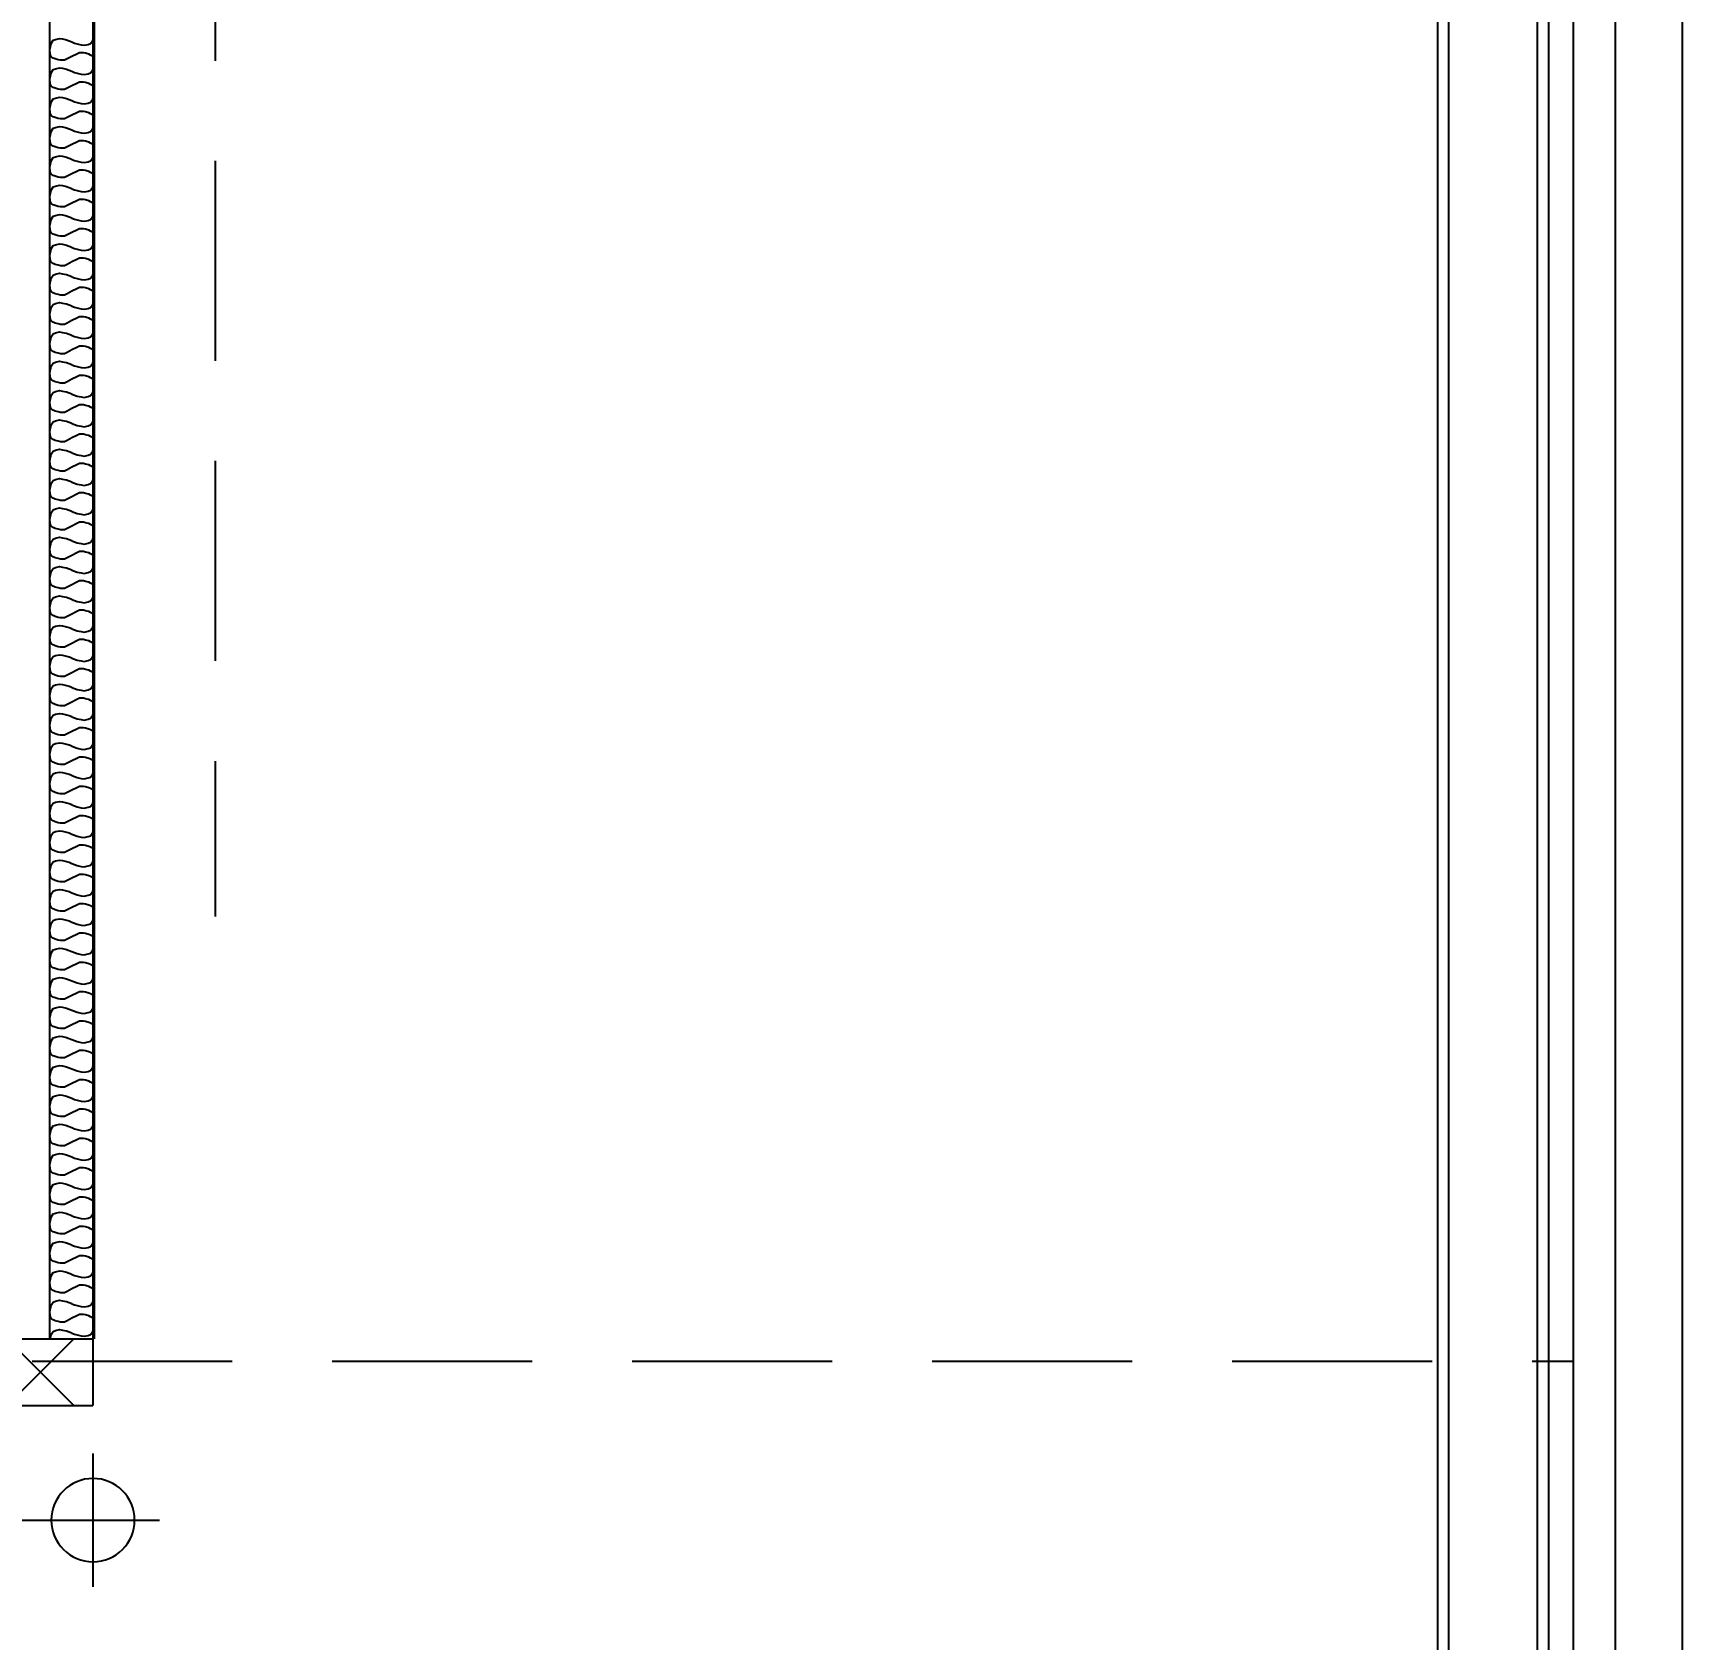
# Model space of a CAD drawing. Header units: millimetres. Extents: x -68474 to 336725, y -113450 to 40976.
# Drawn here: x 126190 to 129900, y -71875 to -68262 of the extents above; entities that cross this region are included whole.
import ezdxf

# ---------------------------------------------------------------- set-up
doc = ezdxf.new("R2010")
doc.units = ezdxf.units.MM
doc.header["$LTSCALE"] = 900
doc.linetypes.add('s5152a$0$DASHED', pattern=[0.75, 0.5, -0.25])
for name, color, linetype in [('s5152a$0$23', 7, 'Continuous'), ('s5152a$0$35', 7, 'Continuous'), ('s5152a$0$45', 7, 'Continuous'), ('s5152a$0$BLOCK', 2, 'Continuous'), ('s5152a$0$CLADDING', 1, 'Continuous'), ('s5152a$0$INNER', 4, 'Continuous'), ('s5152a$0$STEP', 15, 'Continuous')]:
    doc.layers.add(name, color=color, linetype=linetype)
doc.styles.add('s5152a$0$STANDARD', font='SIMPLEX')

# ---------------------------------------------------------------- blocks, each defined once
blk = doc.blocks.new('s5152a$0$LEVEL')
at = {"layer": 's5152a$0$35', "linetype": 'Continuous'}
for p, q in [((0, 0.2), (0, -0.2)), ((1, 0), (-0.2, 0))]:
    blk.add_line(p, q, dxfattribs=at)
blk.add_circle((0, 0), 0.125, dxfattribs=at)
at = {"layer": 's5152a$0$35', "linetype": 'Continuous', "style": 's5152a$0$STANDARD', "width": 0.8}
for tag, p in [('TAG2', (0.2063, 0.05)), ('TAG1', (0.2063, -0.2))]:
    blk.add_attdef(tag, p, '', height=0.15, dxfattribs=at)

msp = doc.modelspace()

# ---------------------------------------------------------------- linework, layer by layer
at = {"linetype": 's5152a$0$DASHED'}
msp.add_line((126600.1, -57749.9), (126600.1, -70249.8), dxfattribs=at)
at = {"layer": 's5152a$0$23', "color": 2, "linetype": 'Continuous'}
msp.add_line((129900, -49575), (129900, -72749.8), dxfattribs=at)
msp.add_lwpolyline([(129750, -49575), (129655, -49575), (129655, -72749.8), (129750, -72749.8)], close=True, dxfattribs=at)
at = {"layer": 's5152a$0$23', "color": 3, "linetype": 's5152a$0$DASHED'}
msp.add_lwpolyline([(129655, -71250), (129655, -73399.9), (113363.1, -73399.9), (113363.1, -71250)], close=True, dxfattribs=at)
at = {"layer": 's5152a$0$45', "color": 14, "linetype": 'Continuous'}
for points in [[(129350, -75750), (129600, -75750), (129600, -45850.2), (129350, -45850.2)], [(129375, -75725), (129575, -75725), (129575, -45875.2), (129375, -45875.2)]]:
    msp.add_lwpolyline(points, close=True, dxfattribs=at)
at = {"layer": 's5152a$0$BLOCK'}
for p, q in [((120925.1, -71199.9), (126325.1, -71199.9)), ((126325.1, -71199.9), (126325.1, -71349.9)), ((123825.1, -71349.9), (126325.1, -71349.9))]:
    msp.add_line(p, q, dxfattribs=at)
at = {"layer": 's5152a$0$CLADDING'}
for p, q in [((126327.6, -58172.4), (126327.6, -71199.9)), ((126227.6, -58272.4), (126227.6, -71199.9))]:
    msp.add_line(p, q, dxfattribs=at)
at = {"layer": 's5152a$0$INNER'}
for p, q in [((126282.1, -71349.9), (126132.1, -71199.9)), ((126132.1, -71349.9), (126282.1, -71199.9))]:
    msp.add_line(p, q, dxfattribs=at)
for points in [[(126277.6, -68282.56353), (126283.44117, -68284.9), (126289.44117, -68286.9), (126298.44117, -68288.9), (126305.44117, -68289.9), (126314.44117, -68287.9), (126319.44117, -68285.9), (126324.44117, -68278.9), (126327.44117, -68264.9), (126326.44117, -68254.9)], [(126277.6, -68348.56353), (126283.44117, -68350.9), (126289.44117, -68352.9), (126298.44117, -68354.9), (126305.44117, -68355.9), (126314.44117, -68353.9), (126319.44117, -68351.9), (126324.44117, -68344.9), (126327.44117, -68330.9), (126326.44117, -68320.9), (126324.44117, -68314.9), (126319.44117, -68311.9), (126315.44117, -68309.9), (126308.44117, -68307.9), (126303.44117, -68306.9), (126298.44117, -68306.9), (126294.44117, -68306.9), (126288.44117, -68309.9), (126277.6, -68315.32059), (126266.75883, -68320.74117), (126260.75883, -68323.74117), (126256.75883, -68323.74117), (126251.75883, -68323.74117), (126246.75883, -68322.74117), (126239.75883, -68320.74117), (126235.75883, -68318.74117), (126230.75883, -68315.74117), (126228.75883, -68309.74117), (126227.75883, -68299.74117), (126230.75883, -68285.74117), (126235.75883, -68278.74117), (126240.75883, -68276.74117), (126249.75883, -68274.74117), (126256.75883, -68275.74117), (126265.75883, -68277.74117), (126271.75883, -68279.74117), (126277.6, -68282.07764)], [(126277.6, -68414.56353), (126283.44117, -68416.9), (126289.44117, -68418.9), (126298.44117, -68420.9), (126305.44117, -68421.9), (126314.44117, -68419.9), (126319.44117, -68417.9), (126324.44117, -68410.9), (126327.44117, -68396.9), (126326.44117, -68386.9), (126324.44117, -68380.9), (126319.44117, -68377.9), (126315.44117, -68375.9), (126308.44117, -68373.9), (126303.44117, -68372.9), (126298.44117, -68372.9), (126294.44117, -68372.9), (126288.44117, -68375.9), (126277.6, -68381.32059), (126266.75883, -68386.74117), (126260.75883, -68389.74117), (126256.75883, -68389.74117), (126251.75883, -68389.74117), (126246.75883, -68388.74117), (126239.75883, -68386.74117), (126235.75883, -68384.74117), (126230.75883, -68381.74117), (126228.75883, -68375.74117), (126227.75883, -68365.74117), (126230.75883, -68351.74117), (126235.75883, -68344.74117), (126240.75883, -68342.74117), (126249.75883, -68340.74117), (126256.75883, -68341.74117), (126265.75883, -68343.74117), (126271.75883, -68345.74117), (126277.6, -68348.07764)], [(126277.6, -68480.56353), (126283.44117, -68482.9), (126289.44117, -68484.9), (126298.44117, -68486.9), (126305.44117, -68487.9), (126314.44117, -68485.9), (126319.44117, -68483.9), (126324.44117, -68476.9), (126327.44117, -68462.9), (126326.44117, -68452.9), (126324.44117, -68446.9), (126319.44117, -68443.9), (126315.44117, -68441.9), (126308.44117, -68439.9), (126303.44117, -68438.9), (126298.44117, -68438.9), (126294.44117, -68438.9), (126288.44117, -68441.9), (126277.6, -68447.32059), (126266.75883, -68452.74117), (126260.75883, -68455.74117), (126256.75883, -68455.74117), (126251.75883, -68455.74117), (126246.75883, -68454.74117), (126239.75883, -68452.74117), (126235.75883, -68450.74117), (126230.75883, -68447.74117), (126228.75883, -68441.74117), (126227.75883, -68431.74117), (126230.75883, -68417.74117), (126235.75883, -68410.74117), (126240.75883, -68408.74117), (126249.75883, -68406.74117), (126256.75883, -68407.74117), (126265.75883, -68409.74117), (126271.75883, -68411.74117), (126277.6, -68414.07764)], [(126277.6, -68546.56353), (126283.44117, -68548.9), (126289.44117, -68550.9), (126298.44117, -68552.9), (126305.44117, -68553.9), (126314.44117, -68551.9), (126319.44117, -68549.9), (126324.44117, -68542.9), (126327.44117, -68528.9), (126326.44117, -68518.9), (126324.44117, -68512.9), (126319.44117, -68509.9), (126315.44117, -68507.9), (126308.44117, -68505.9), (126303.44117, -68504.9), (126298.44117, -68504.9), (126294.44117, -68504.9), (126288.44117, -68507.9), (126277.6, -68513.32059), (126266.75883, -68518.74117), (126260.75883, -68521.74117), (126256.75883, -68521.74117), (126251.75883, -68521.74117), (126246.75883, -68520.74117), (126239.75883, -68518.74117), (126235.75883, -68516.74117), (126230.75883, -68513.74117), (126228.75883, -68507.74117), (126227.75883, -68497.74117), (126230.75883, -68483.74117), (126235.75883, -68476.74117), (126240.75883, -68474.74117), (126249.75883, -68472.74117), (126256.75883, -68473.74117), (126265.75883, -68475.74117), (126271.75883, -68477.74117), (126277.6, -68480.07764)], [(126277.6, -68612.56353), (126283.44117, -68614.9), (126289.44117, -68616.9), (126298.44117, -68618.9), (126305.44117, -68619.9), (126314.44117, -68617.9), (126319.44117, -68615.9), (126324.44117, -68608.9), (126327.44117, -68594.9), (126326.44117, -68584.9), (126324.44117, -68578.9), (126319.44117, -68575.9), (126315.44117, -68573.9), (126308.44117, -68571.9), (126303.44117, -68570.9), (126298.44117, -68570.9), (126294.44117, -68570.9), (126288.44117, -68573.9), (126277.6, -68579.32059), (126266.75883, -68584.74117), (126260.75883, -68587.74117), (126256.75883, -68587.74117), (126251.75883, -68587.74117), (126246.75883, -68586.74117), (126239.75883, -68584.74117), (126235.75883, -68582.74117), (126230.75883, -68579.74117), (126228.75883, -68573.74117), (126227.75883, -68563.74117), (126230.75883, -68549.74117), (126235.75883, -68542.74117), (126240.75883, -68540.74117), (126249.75883, -68538.74117), (126256.75883, -68539.74117), (126265.75883, -68541.74117), (126271.75883, -68543.74117), (126277.6, -68546.07764)], [(126277.6, -68678.56353), (126283.44117, -68680.9), (126289.44117, -68682.9), (126298.44117, -68684.9), (126305.44117, -68685.9), (126314.44117, -68683.9), (126319.44117, -68681.9), (126324.44117, -68674.9), (126327.44117, -68660.9), (126326.44117, -68650.9), (126324.44117, -68644.9), (126319.44117, -68641.9), (126315.44117, -68639.9), (126308.44117, -68637.9), (126303.44117, -68636.9), (126298.44117, -68636.9), (126294.44117, -68636.9), (126288.44117, -68639.9), (126277.6, -68645.32059), (126266.75883, -68650.74117), (126260.75883, -68653.74117), (126256.75883, -68653.74117), (126251.75883, -68653.74117), (126246.75883, -68652.74117), (126239.75883, -68650.74117), (126235.75883, -68648.74117), (126230.75883, -68645.74117), (126228.75883, -68639.74117), (126227.75883, -68629.74117), (126230.75883, -68615.74117), (126235.75883, -68608.74117), (126240.75883, -68606.74117), (126249.75883, -68604.74117), (126256.75883, -68605.74117), (126265.75883, -68607.74117), (126271.75883, -68609.74117), (126277.6, -68612.07764)], [(126277.6, -68744.56353), (126283.44117, -68746.9), (126289.44117, -68748.9), (126298.44117, -68750.9), (126305.44117, -68751.9), (126314.44117, -68749.9), (126319.44117, -68747.9), (126324.44117, -68740.9), (126327.44117, -68726.9), (126326.44117, -68716.9), (126324.44117, -68710.9), (126319.44117, -68707.9), (126315.44117, -68705.9), (126308.44117, -68703.9), (126303.44117, -68702.9), (126298.44117, -68702.9), (126294.44117, -68702.9), (126288.44117, -68705.9), (126277.6, -68711.32059), (126266.75883, -68716.74117), (126260.75883, -68719.74117), (126256.75883, -68719.74117), (126251.75883, -68719.74117), (126246.75883, -68718.74117), (126239.75883, -68716.74117), (126235.75883, -68714.74117), (126230.75883, -68711.74117), (126228.75883, -68705.74117), (126227.75883, -68695.74117), (126230.75883, -68681.74117), (126235.75883, -68674.74117), (126240.75883, -68672.74117), (126249.75883, -68670.74117), (126256.75883, -68671.74117), (126265.75883, -68673.74117), (126271.75883, -68675.74117), (126277.6, -68678.07764)], [(126277.6, -68810.56353), (126283.44117, -68812.9), (126289.44117, -68814.9), (126298.44117, -68816.9), (126305.44117, -68817.9), (126314.44117, -68815.9), (126319.44117, -68813.9), (126324.44117, -68806.9), (126327.44117, -68792.9), (126326.44117, -68782.9), (126324.44117, -68776.9), (126319.44117, -68773.9), (126315.44117, -68771.9), (126308.44117, -68769.9), (126303.44117, -68768.9), (126298.44117, -68768.9), (126294.44117, -68768.9), (126288.44117, -68771.9), (126277.6, -68777.32059), (126266.75883, -68782.74117), (126260.75883, -68785.74117), (126256.75883, -68785.74117), (126251.75883, -68785.74117), (126246.75883, -68784.74117), (126239.75883, -68782.74117), (126235.75883, -68780.74117), (126230.75883, -68777.74117), (126228.75883, -68771.74117), (126227.75883, -68761.74117), (126230.75883, -68747.74117), (126235.75883, -68740.74117), (126240.75883, -68738.74117), (126249.75883, -68736.74117), (126256.75883, -68737.74117), (126265.75883, -68739.74117), (126271.75883, -68741.74117), (126277.6, -68744.07764)], [(126277.6, -68876.56353), (126283.44117, -68878.9), (126289.44117, -68880.9), (126298.44117, -68882.9), (126305.44117, -68883.9), (126314.44117, -68881.9), (126319.44117, -68879.9), (126324.44117, -68872.9), (126327.44117, -68858.9), (126326.44117, -68848.9), (126324.44117, -68842.9), (126319.44117, -68839.9), (126315.44117, -68837.9), (126308.44117, -68835.9), (126303.44117, -68834.9), (126298.44117, -68834.9), (126294.44117, -68834.9), (126288.44117, -68837.9), (126277.6, -68843.32059), (126266.75883, -68848.74117), (126260.75883, -68851.74117), (126256.75883, -68851.74117), (126251.75883, -68851.74117), (126246.75883, -68850.74117), (126239.75883, -68848.74117), (126235.75883, -68846.74117), (126230.75883, -68843.74117), (126228.75883, -68837.74117), (126227.75883, -68827.74117), (126230.75883, -68813.74117), (126235.75883, -68806.74117), (126240.75883, -68804.74117), (126249.75883, -68802.74117), (126256.75883, -68803.74117), (126265.75883, -68805.74117), (126271.75883, -68807.74117), (126277.6, -68810.07764)], [(126277.6, -68942.56353), (126283.44117, -68944.9), (126289.44117, -68946.9), (126298.44117, -68948.9), (126305.44117, -68949.9), (126314.44117, -68947.9), (126319.44117, -68945.9), (126324.44117, -68938.9), (126327.44117, -68924.9), (126326.44117, -68914.9), (126324.44117, -68908.9), (126319.44117, -68905.9), (126315.44117, -68903.9), (126308.44117, -68901.9), (126303.44117, -68900.9), (126298.44117, -68900.9), (126294.44117, -68900.9), (126288.44117, -68903.9), (126277.6, -68909.32059), (126266.75883, -68914.74117), (126260.75883, -68917.74117), (126256.75883, -68917.74117), (126251.75883, -68917.74117), (126246.75883, -68916.74117), (126239.75883, -68914.74117), (126235.75883, -68912.74117), (126230.75883, -68909.74117), (126228.75883, -68903.74117), (126227.75883, -68893.74117), (126230.75883, -68879.74117), (126235.75883, -68872.74117), (126240.75883, -68870.74117), (126249.75883, -68868.74117), (126256.75883, -68869.74117), (126265.75883, -68871.74117), (126271.75883, -68873.74117), (126277.6, -68876.07764)], [(126277.6, -69008.56353), (126283.44117, -69010.9), (126289.44117, -69012.9), (126298.44117, -69014.9), (126305.44117, -69015.9), (126314.44117, -69013.9), (126319.44117, -69011.9), (126324.44117, -69004.9), (126327.44117, -68990.9), (126326.44117, -68980.9), (126324.44117, -68974.9), (126319.44117, -68971.9), (126315.44117, -68969.9), (126308.44117, -68967.9), (126303.44117, -68966.9), (126298.44117, -68966.9), (126294.44117, -68966.9), (126288.44117, -68969.9), (126277.6, -68975.32059), (126266.75883, -68980.74117), (126260.75883, -68983.74117), (126256.75883, -68983.74117), (126251.75883, -68983.74117), (126246.75883, -68982.74117), (126239.75883, -68980.74117), (126235.75883, -68978.74117), (126230.75883, -68975.74117), (126228.75883, -68969.74117), (126227.75883, -68959.74117), (126230.75883, -68945.74117), (126235.75883, -68938.74117), (126240.75883, -68936.74117), (126249.75883, -68934.74117), (126256.75883, -68935.74117), (126265.75883, -68937.74117), (126271.75883, -68939.74117), (126277.6, -68942.07764)], [(126277.6, -69074.56353), (126283.44117, -69076.9), (126289.44117, -69078.9), (126298.44117, -69080.9), (126305.44117, -69081.9), (126314.44117, -69079.9), (126319.44117, -69077.9), (126324.44117, -69070.9), (126327.44117, -69056.9), (126326.44117, -69046.9), (126324.44117, -69040.9), (126319.44117, -69037.9), (126315.44117, -69035.9), (126308.44117, -69033.9), (126303.44117, -69032.9), (126298.44117, -69032.9), (126294.44117, -69032.9), (126288.44117, -69035.9), (126277.6, -69041.32059), (126266.75883, -69046.74117), (126260.75883, -69049.74117), (126256.75883, -69049.74117), (126251.75883, -69049.74117), (126246.75883, -69048.74117), (126239.75883, -69046.74117), (126235.75883, -69044.74117), (126230.75883, -69041.74117), (126228.75883, -69035.74117), (126227.75883, -69025.74117), (126230.75883, -69011.74117), (126235.75883, -69004.74117), (126240.75883, -69002.74117), (126249.75883, -69000.74117), (126256.75883, -69001.74117), (126265.75883, -69003.74117), (126271.75883, -69005.74117), (126277.6, -69008.07764)], [(126277.6, -69140.56353), (126283.44117, -69142.9), (126289.44117, -69144.9), (126298.44117, -69146.9), (126305.44117, -69147.9), (126314.44117, -69145.9), (126319.44117, -69143.9), (126324.44117, -69136.9), (126327.44117, -69122.9), (126326.44117, -69112.9), (126324.44117, -69106.9), (126319.44117, -69103.9), (126315.44117, -69101.9), (126308.44117, -69099.9), (126303.44117, -69098.9), (126298.44117, -69098.9), (126294.44117, -69098.9), (126288.44117, -69101.9), (126277.6, -69107.32059), (126266.75883, -69112.74117), (126260.75883, -69115.74117), (126256.75883, -69115.74117), (126251.75883, -69115.74117), (126246.75883, -69114.74117), (126239.75883, -69112.74117), (126235.75883, -69110.74117), (126230.75883, -69107.74117), (126228.75883, -69101.74117), (126227.75883, -69091.74117), (126230.75883, -69077.74117), (126235.75883, -69070.74117), (126240.75883, -69068.74117), (126249.75883, -69066.74117), (126256.75883, -69067.74117), (126265.75883, -69069.74117), (126271.75883, -69071.74117), (126277.6, -69074.07764)], [(126277.6, -69206.56353), (126283.44117, -69208.9), (126289.44117, -69210.9), (126298.44117, -69212.9), (126305.44117, -69213.9), (126314.44117, -69211.9), (126319.44117, -69209.9), (126324.44117, -69202.9), (126327.44117, -69188.9), (126326.44117, -69178.9), (126324.44117, -69172.9), (126319.44117, -69169.9), (126315.44117, -69167.9), (126308.44117, -69165.9), (126303.44117, -69164.9), (126298.44117, -69164.9), (126294.44117, -69164.9), (126288.44117, -69167.9), (126277.6, -69173.32059), (126266.75883, -69178.74117), (126260.75883, -69181.74117), (126256.75883, -69181.74117), (126251.75883, -69181.74117), (126246.75883, -69180.74117), (126239.75883, -69178.74117), (126235.75883, -69176.74117), (126230.75883, -69173.74117), (126228.75883, -69167.74117), (126227.75883, -69157.74117), (126230.75883, -69143.74117), (126235.75883, -69136.74117), (126240.75883, -69134.74117), (126249.75883, -69132.74117), (126256.75883, -69133.74117), (126265.75883, -69135.74117), (126271.75883, -69137.74117), (126277.6, -69140.07764)], [(126277.6, -69272.56353), (126283.44117, -69274.9), (126289.44117, -69276.9), (126298.44117, -69278.9), (126305.44117, -69279.9), (126314.44117, -69277.9), (126319.44117, -69275.9), (126324.44117, -69268.9), (126327.44117, -69254.9), (126326.44117, -69244.9), (126324.44117, -69238.9), (126319.44117, -69235.9), (126315.44117, -69233.9), (126308.44117, -69231.9), (126303.44117, -69230.9), (126298.44117, -69230.9), (126294.44117, -69230.9), (126288.44117, -69233.9), (126277.6, -69239.32059), (126266.75883, -69244.74117), (126260.75883, -69247.74117), (126256.75883, -69247.74117), (126251.75883, -69247.74117), (126246.75883, -69246.74117), (126239.75883, -69244.74117), (126235.75883, -69242.74117), (126230.75883, -69239.74117), (126228.75883, -69233.74117), (126227.75883, -69223.74117), (126230.75883, -69209.74117), (126235.75883, -69202.74117), (126240.75883, -69200.74117), (126249.75883, -69198.74117), (126256.75883, -69199.74117), (126265.75883, -69201.74117), (126271.75883, -69203.74117), (126277.6, -69206.07764)], [(126277.6, -69338.56353), (126283.44117, -69340.9), (126289.44117, -69342.9), (126298.44117, -69344.9), (126305.44117, -69345.9), (126314.44117, -69343.9), (126319.44117, -69341.9), (126324.44117, -69334.9), (126327.44117, -69320.9), (126326.44117, -69310.9), (126324.44117, -69304.9), (126319.44117, -69301.9), (126315.44117, -69299.9), (126308.44117, -69297.9), (126303.44117, -69296.9), (126298.44117, -69296.9), (126294.44117, -69296.9), (126288.44117, -69299.9), (126277.6, -69305.32059), (126266.75883, -69310.74117), (126260.75883, -69313.74117), (126256.75883, -69313.74117), (126251.75883, -69313.74117), (126246.75883, -69312.74117), (126239.75883, -69310.74117), (126235.75883, -69308.74117), (126230.75883, -69305.74117), (126228.75883, -69299.74117), (126227.75883, -69289.74117), (126230.75883, -69275.74117), (126235.75883, -69268.74117), (126240.75883, -69266.74117), (126249.75883, -69264.74117), (126256.75883, -69265.74117), (126265.75883, -69267.74117), (126271.75883, -69269.74117), (126277.6, -69272.07764)], [(126277.6, -69404.56353), (126283.44117, -69406.9), (126289.44117, -69408.9), (126298.44117, -69410.9), (126305.44117, -69411.9), (126314.44117, -69409.9), (126319.44117, -69407.9), (126324.44117, -69400.9), (126327.44117, -69386.9), (126326.44117, -69376.9), (126324.44117, -69370.9), (126319.44117, -69367.9), (126315.44117, -69365.9), (126308.44117, -69363.9), (126303.44117, -69362.9), (126298.44117, -69362.9), (126294.44117, -69362.9), (126288.44117, -69365.9), (126277.6, -69371.32059), (126266.75883, -69376.74117), (126260.75883, -69379.74117), (126256.75883, -69379.74117), (126251.75883, -69379.74117), (126246.75883, -69378.74117), (126239.75883, -69376.74117), (126235.75883, -69374.74117), (126230.75883, -69371.74117), (126228.75883, -69365.74117), (126227.75883, -69355.74117), (126230.75883, -69341.74117), (126235.75883, -69334.74117), (126240.75883, -69332.74117), (126249.75883, -69330.74117), (126256.75883, -69331.74117), (126265.75883, -69333.74117), (126271.75883, -69335.74117), (126277.6, -69338.07764)], [(126277.6, -69470.56353), (126283.44117, -69472.9), (126289.44117, -69474.9), (126298.44117, -69476.9), (126305.44117, -69477.9), (126314.44117, -69475.9), (126319.44117, -69473.9), (126324.44117, -69466.9), (126327.44117, -69452.9), (126326.44117, -69442.9), (126324.44117, -69436.9), (126319.44117, -69433.9), (126315.44117, -69431.9), (126308.44117, -69429.9), (126303.44117, -69428.9), (126298.44117, -69428.9), (126294.44117, -69428.9), (126288.44117, -69431.9), (126277.6, -69437.32059), (126266.75883, -69442.74117), (126260.75883, -69445.74117), (126256.75883, -69445.74117), (126251.75883, -69445.74117), (126246.75883, -69444.74117), (126239.75883, -69442.74117), (126235.75883, -69440.74117), (126230.75883, -69437.74117), (126228.75883, -69431.74117), (126227.75883, -69421.74117), (126230.75883, -69407.74117), (126235.75883, -69400.74117), (126240.75883, -69398.74117), (126249.75883, -69396.74117), (126256.75883, -69397.74117), (126265.75883, -69399.74117), (126271.75883, -69401.74117), (126277.6, -69404.07764)], [(126277.6, -69536.56353), (126283.44117, -69538.9), (126289.44117, -69540.9), (126298.44117, -69542.9), (126305.44117, -69543.9), (126314.44117, -69541.9), (126319.44117, -69539.9), (126324.44117, -69532.9), (126327.44117, -69518.9), (126326.44117, -69508.9), (126324.44117, -69502.9), (126319.44117, -69499.9), (126315.44117, -69497.9), (126308.44117, -69495.9), (126303.44117, -69494.9), (126298.44117, -69494.9), (126294.44117, -69494.9), (126288.44117, -69497.9), (126277.6, -69503.32059), (126266.75883, -69508.74117), (126260.75883, -69511.74117), (126256.75883, -69511.74117), (126251.75883, -69511.74117), (126246.75883, -69510.74117), (126239.75883, -69508.74117), (126235.75883, -69506.74117), (126230.75883, -69503.74117), (126228.75883, -69497.74117), (126227.75883, -69487.74117), (126230.75883, -69473.74117), (126235.75883, -69466.74117), (126240.75883, -69464.74117), (126249.75883, -69462.74117), (126256.75883, -69463.74117), (126265.75883, -69465.74117), (126271.75883, -69467.74117), (126277.6, -69470.07764)], [(126277.6, -69602.56353), (126283.44117, -69604.9), (126289.44117, -69606.9), (126298.44117, -69608.9), (126305.44117, -69609.9), (126314.44117, -69607.9), (126319.44117, -69605.9), (126324.44117, -69598.9), (126327.44117, -69584.9), (126326.44117, -69574.9), (126324.44117, -69568.9), (126319.44117, -69565.9), (126315.44117, -69563.9), (126308.44117, -69561.9), (126303.44117, -69560.9), (126298.44117, -69560.9), (126294.44117, -69560.9), (126288.44117, -69563.9), (126277.6, -69569.32059), (126266.75883, -69574.74117), (126260.75883, -69577.74117), (126256.75883, -69577.74117), (126251.75883, -69577.74117), (126246.75883, -69576.74117), (126239.75883, -69574.74117), (126235.75883, -69572.74117), (126230.75883, -69569.74117), (126228.75883, -69563.74117), (126227.75883, -69553.74117), (126230.75883, -69539.74117), (126235.75883, -69532.74117), (126240.75883, -69530.74117), (126249.75883, -69528.74117), (126256.75883, -69529.74117), (126265.75883, -69531.74117), (126271.75883, -69533.74117), (126277.6, -69536.07764)], [(126277.6, -69668.56353), (126283.44117, -69670.9), (126289.44117, -69672.9), (126298.44117, -69674.9), (126305.44117, -69675.9), (126314.44117, -69673.9), (126319.44117, -69671.9), (126324.44117, -69664.9), (126327.44117, -69650.9), (126326.44117, -69640.9), (126324.44117, -69634.9), (126319.44117, -69631.9), (126315.44117, -69629.9), (126308.44117, -69627.9), (126303.44117, -69626.9), (126298.44117, -69626.9), (126294.44117, -69626.9), (126288.44117, -69629.9), (126277.6, -69635.32059), (126266.75883, -69640.74117), (126260.75883, -69643.74117), (126256.75883, -69643.74117), (126251.75883, -69643.74117), (126246.75883, -69642.74117), (126239.75883, -69640.74117), (126235.75883, -69638.74117), (126230.75883, -69635.74117), (126228.75883, -69629.74117), (126227.75883, -69619.74117), (126230.75883, -69605.74117), (126235.75883, -69598.74117), (126240.75883, -69596.74117), (126249.75883, -69594.74117), (126256.75883, -69595.74117), (126265.75883, -69597.74117), (126271.75883, -69599.74117), (126277.6, -69602.07764)], [(126277.6, -69734.56353), (126283.44117, -69736.9), (126289.44117, -69738.9), (126298.44117, -69740.9), (126305.44117, -69741.9), (126314.44117, -69739.9), (126319.44117, -69737.9), (126324.44117, -69730.9), (126327.44117, -69716.9), (126326.44117, -69706.9), (126324.44117, -69700.9), (126319.44117, -69697.9), (126315.44117, -69695.9), (126308.44117, -69693.9), (126303.44117, -69692.9), (126298.44117, -69692.9), (126294.44117, -69692.9), (126288.44117, -69695.9), (126277.6, -69701.32059), (126266.75883, -69706.74117), (126260.75883, -69709.74117), (126256.75883, -69709.74117), (126251.75883, -69709.74117), (126246.75883, -69708.74117), (126239.75883, -69706.74117), (126235.75883, -69704.74117), (126230.75883, -69701.74117), (126228.75883, -69695.74117), (126227.75883, -69685.74117), (126230.75883, -69671.74117), (126235.75883, -69664.74117), (126240.75883, -69662.74117), (126249.75883, -69660.74117), (126256.75883, -69661.74117), (126265.75883, -69663.74117), (126271.75883, -69665.74117), (126277.6, -69668.07764)], [(126277.6, -69800.56353), (126283.44117, -69802.9), (126289.44117, -69804.9), (126298.44117, -69806.9), (126305.44117, -69807.9), (126314.44117, -69805.9), (126319.44117, -69803.9), (126324.44117, -69796.9), (126327.44117, -69782.9), (126326.44117, -69772.9), (126324.44117, -69766.9), (126319.44117, -69763.9), (126315.44117, -69761.9), (126308.44117, -69759.9), (126303.44117, -69758.9), (126298.44117, -69758.9), (126294.44117, -69758.9), (126288.44117, -69761.9), (126277.6, -69767.32059), (126266.75883, -69772.74117), (126260.75883, -69775.74117), (126256.75883, -69775.74117), (126251.75883, -69775.74117), (126246.75883, -69774.74117), (126239.75883, -69772.74117), (126235.75883, -69770.74117), (126230.75883, -69767.74117), (126228.75883, -69761.74117), (126227.75883, -69751.74117), (126230.75883, -69737.74117), (126235.75883, -69730.74117), (126240.75883, -69728.74117), (126249.75883, -69726.74117), (126256.75883, -69727.74117), (126265.75883, -69729.74117), (126271.75883, -69731.74117), (126277.6, -69734.07764)], [(126277.6, -69866.56353), (126283.44117, -69868.9), (126289.44117, -69870.9), (126298.44117, -69872.9), (126305.44117, -69873.9), (126314.44117, -69871.9), (126319.44117, -69869.9), (126324.44117, -69862.9), (126327.44117, -69848.9), (126326.44117, -69838.9), (126324.44117, -69832.9), (126319.44117, -69829.9), (126315.44117, -69827.9), (126308.44117, -69825.9), (126303.44117, -69824.9), (126298.44117, -69824.9), (126294.44117, -69824.9), (126288.44117, -69827.9), (126277.6, -69833.32059), (126266.75883, -69838.74117), (126260.75883, -69841.74117), (126256.75883, -69841.74117), (126251.75883, -69841.74117), (126246.75883, -69840.74117), (126239.75883, -69838.74117), (126235.75883, -69836.74117), (126230.75883, -69833.74117), (126228.75883, -69827.74117), (126227.75883, -69817.74117), (126230.75883, -69803.74117), (126235.75883, -69796.74117), (126240.75883, -69794.74117), (126249.75883, -69792.74117), (126256.75883, -69793.74117), (126265.75883, -69795.74117), (126271.75883, -69797.74117), (126277.6, -69800.07764)], [(126277.6, -69932.56353), (126283.44117, -69934.9), (126289.44117, -69936.9), (126298.44117, -69938.9), (126305.44117, -69939.9), (126314.44117, -69937.9), (126319.44117, -69935.9), (126324.44117, -69928.9), (126327.44117, -69914.9), (126326.44117, -69904.9), (126324.44117, -69898.9), (126319.44117, -69895.9), (126315.44117, -69893.9), (126308.44117, -69891.9), (126303.44117, -69890.9), (126298.44117, -69890.9), (126294.44117, -69890.9), (126288.44117, -69893.9), (126277.6, -69899.32059), (126266.75883, -69904.74117), (126260.75883, -69907.74117), (126256.75883, -69907.74117), (126251.75883, -69907.74117), (126246.75883, -69906.74117), (126239.75883, -69904.74117), (126235.75883, -69902.74117), (126230.75883, -69899.74117), (126228.75883, -69893.74117), (126227.75883, -69883.74117), (126230.75883, -69869.74117), (126235.75883, -69862.74117), (126240.75883, -69860.74117), (126249.75883, -69858.74117), (126256.75883, -69859.74117), (126265.75883, -69861.74117), (126271.75883, -69863.74117), (126277.6, -69866.07764)], [(126277.6, -69998.56353), (126283.44117, -70000.9), (126289.44117, -70002.9), (126298.44117, -70004.9), (126305.44117, -70005.9), (126314.44117, -70003.9), (126319.44117, -70001.9), (126324.44117, -69994.9), (126327.44117, -69980.9), (126326.44117, -69970.9), (126324.44117, -69964.9), (126319.44117, -69961.9), (126315.44117, -69959.9), (126308.44117, -69957.9), (126303.44117, -69956.9), (126298.44117, -69956.9), (126294.44117, -69956.9), (126288.44117, -69959.9), (126277.6, -69965.32059), (126266.75883, -69970.74117), (126260.75883, -69973.74117), (126256.75883, -69973.74117), (126251.75883, -69973.74117), (126246.75883, -69972.74117), (126239.75883, -69970.74117), (126235.75883, -69968.74117), (126230.75883, -69965.74117), (126228.75883, -69959.74117), (126227.75883, -69949.74117), (126230.75883, -69935.74117), (126235.75883, -69928.74117), (126240.75883, -69926.74117), (126249.75883, -69924.74117), (126256.75883, -69925.74117), (126265.75883, -69927.74117), (126271.75883, -69929.74117), (126277.6, -69932.07764)], [(126277.6, -70064.56353), (126283.44117, -70066.9), (126289.44117, -70068.9), (126298.44117, -70070.9), (126305.44117, -70071.9), (126314.44117, -70069.9), (126319.44117, -70067.9), (126324.44117, -70060.9), (126327.44117, -70046.9), (126326.44117, -70036.9), (126324.44117, -70030.9), (126319.44117, -70027.9), (126315.44117, -70025.9), (126308.44117, -70023.9), (126303.44117, -70022.9), (126298.44117, -70022.9), (126294.44117, -70022.9), (126288.44117, -70025.9), (126277.6, -70031.32059), (126266.75883, -70036.74117), (126260.75883, -70039.74117), (126256.75883, -70039.74117), (126251.75883, -70039.74117), (126246.75883, -70038.74117), (126239.75883, -70036.74117), (126235.75883, -70034.74117), (126230.75883, -70031.74117), (126228.75883, -70025.74117), (126227.75883, -70015.74117), (126230.75883, -70001.74117), (126235.75883, -69994.74117), (126240.75883, -69992.74117), (126249.75883, -69990.74117), (126256.75883, -69991.74117), (126265.75883, -69993.74117), (126271.75883, -69995.74117), (126277.6, -69998.07764)], [(126277.6, -70130.56353), (126283.44117, -70132.9), (126289.44117, -70134.9), (126298.44117, -70136.9), (126305.44117, -70137.9), (126314.44117, -70135.9), (126319.44117, -70133.9), (126324.44117, -70126.9), (126327.44117, -70112.9), (126326.44117, -70102.9), (126324.44117, -70096.9), (126319.44117, -70093.9), (126315.44117, -70091.9), (126308.44117, -70089.9), (126303.44117, -70088.9), (126298.44117, -70088.9), (126294.44117, -70088.9), (126288.44117, -70091.9), (126277.6, -70097.32059), (126266.75883, -70102.74117), (126260.75883, -70105.74117), (126256.75883, -70105.74117), (126251.75883, -70105.74117), (126246.75883, -70104.74117), (126239.75883, -70102.74117), (126235.75883, -70100.74117), (126230.75883, -70097.74117), (126228.75883, -70091.74117), (126227.75883, -70081.74117), (126230.75883, -70067.74117), (126235.75883, -70060.74117), (126240.75883, -70058.74117), (126249.75883, -70056.74117), (126256.75883, -70057.74117), (126265.75883, -70059.74117), (126271.75883, -70061.74117), (126277.6, -70064.07764)], [(126277.6, -70196.56353), (126283.44117, -70198.9), (126289.44117, -70200.9), (126298.44117, -70202.9), (126305.44117, -70203.9), (126314.44117, -70201.9), (126319.44117, -70199.9), (126324.44117, -70192.9), (126327.44117, -70178.9), (126326.44117, -70168.9), (126324.44117, -70162.9), (126319.44117, -70159.9), (126315.44117, -70157.9), (126308.44117, -70155.9), (126303.44117, -70154.9), (126298.44117, -70154.9), (126294.44117, -70154.9), (126288.44117, -70157.9), (126277.6, -70163.32059), (126266.75883, -70168.74117), (126260.75883, -70171.74117), (126256.75883, -70171.74117), (126251.75883, -70171.74117), (126246.75883, -70170.74117), (126239.75883, -70168.74117), (126235.75883, -70166.74117), (126230.75883, -70163.74117), (126228.75883, -70157.74117), (126227.75883, -70147.74117), (126230.75883, -70133.74117), (126235.75883, -70126.74117), (126240.75883, -70124.74117), (126249.75883, -70122.74117), (126256.75883, -70123.74117), (126265.75883, -70125.74117), (126271.75883, -70127.74117), (126277.6, -70130.07764)], [(126277.6, -70262.56353), (126283.44117, -70264.9), (126289.44117, -70266.9), (126298.44117, -70268.9), (126305.44117, -70269.9), (126314.44117, -70267.9), (126319.44117, -70265.9), (126324.44117, -70258.9), (126327.44117, -70244.9), (126326.44117, -70234.9), (126324.44117, -70228.9), (126319.44117, -70225.9), (126315.44117, -70223.9), (126308.44117, -70221.9), (126303.44117, -70220.9), (126298.44117, -70220.9), (126294.44117, -70220.9), (126288.44117, -70223.9), (126277.6, -70229.32059), (126266.75883, -70234.74117), (126260.75883, -70237.74117), (126256.75883, -70237.74117), (126251.75883, -70237.74117), (126246.75883, -70236.74117), (126239.75883, -70234.74117), (126235.75883, -70232.74117), (126230.75883, -70229.74117), (126228.75883, -70223.74117), (126227.75883, -70213.74117), (126230.75883, -70199.74117), (126235.75883, -70192.74117), (126240.75883, -70190.74117), (126249.75883, -70188.74117), (126256.75883, -70189.74117), (126265.75883, -70191.74117), (126271.75883, -70193.74117), (126277.6, -70196.07764)], [(126277.6, -70328.56353), (126283.44117, -70330.9), (126289.44117, -70332.9), (126298.44117, -70334.9), (126305.44117, -70335.9), (126314.44117, -70333.9), (126319.44117, -70331.9), (126324.44117, -70324.9), (126327.44117, -70310.9), (126326.44117, -70300.9), (126324.44117, -70294.9), (126319.44117, -70291.9), (126315.44117, -70289.9), (126308.44117, -70287.9), (126303.44117, -70286.9), (126298.44117, -70286.9), (126294.44117, -70286.9), (126288.44117, -70289.9), (126277.6, -70295.32059), (126266.75883, -70300.74117), (126260.75883, -70303.74117), (126256.75883, -70303.74117), (126251.75883, -70303.74117), (126246.75883, -70302.74117), (126239.75883, -70300.74117), (126235.75883, -70298.74117), (126230.75883, -70295.74117), (126228.75883, -70289.74117), (126227.75883, -70279.74117), (126230.75883, -70265.74117), (126235.75883, -70258.74117), (126240.75883, -70256.74117), (126249.75883, -70254.74117), (126256.75883, -70255.74117), (126265.75883, -70257.74117), (126271.75883, -70259.74117), (126277.6, -70262.07764)], [(126277.6, -70394.56353), (126283.44117, -70396.9), (126289.44117, -70398.9), (126298.44117, -70400.9), (126305.44117, -70401.9), (126314.44117, -70399.9), (126319.44117, -70397.9), (126324.44117, -70390.9), (126327.44117, -70376.9), (126326.44117, -70366.9), (126324.44117, -70360.9), (126319.44117, -70357.9), (126315.44117, -70355.9), (126308.44117, -70353.9), (126303.44117, -70352.9), (126298.44117, -70352.9), (126294.44117, -70352.9), (126288.44117, -70355.9), (126277.6, -70361.32059), (126266.75883, -70366.74117), (126260.75883, -70369.74117), (126256.75883, -70369.74117), (126251.75883, -70369.74117), (126246.75883, -70368.74117), (126239.75883, -70366.74117), (126235.75883, -70364.74117), (126230.75883, -70361.74117), (126228.75883, -70355.74117), (126227.75883, -70345.74117), (126230.75883, -70331.74117), (126235.75883, -70324.74117), (126240.75883, -70322.74117), (126249.75883, -70320.74117), (126256.75883, -70321.74117), (126265.75883, -70323.74117), (126271.75883, -70325.74117), (126277.6, -70328.07764)], [(126277.6, -70460.56353), (126283.44117, -70462.9), (126289.44117, -70464.9), (126298.44117, -70466.9), (126305.44117, -70467.9), (126314.44117, -70465.9), (126319.44117, -70463.9), (126324.44117, -70456.9), (126327.44117, -70442.9), (126326.44117, -70432.9), (126324.44117, -70426.9), (126319.44117, -70423.9), (126315.44117, -70421.9), (126308.44117, -70419.9), (126303.44117, -70418.9), (126298.44117, -70418.9), (126294.44117, -70418.9), (126288.44117, -70421.9), (126277.6, -70427.32059), (126266.75883, -70432.74117), (126260.75883, -70435.74117), (126256.75883, -70435.74117), (126251.75883, -70435.74117), (126246.75883, -70434.74117), (126239.75883, -70432.74117), (126235.75883, -70430.74117), (126230.75883, -70427.74117), (126228.75883, -70421.74117), (126227.75883, -70411.74117), (126230.75883, -70397.74117), (126235.75883, -70390.74117), (126240.75883, -70388.74117), (126249.75883, -70386.74117), (126256.75883, -70387.74117), (126265.75883, -70389.74117), (126271.75883, -70391.74117), (126277.6, -70394.07764)], [(126277.6, -70526.56353), (126283.44117, -70528.9), (126289.44117, -70530.9), (126298.44117, -70532.9), (126305.44117, -70533.9), (126314.44117, -70531.9), (126319.44117, -70529.9), (126324.44117, -70522.9), (126327.44117, -70508.9), (126326.44117, -70498.9), (126324.44117, -70492.9), (126319.44117, -70489.9), (126315.44117, -70487.9), (126308.44117, -70485.9), (126303.44117, -70484.9), (126298.44117, -70484.9), (126294.44117, -70484.9), (126288.44117, -70487.9), (126277.6, -70493.32059), (126266.75883, -70498.74117), (126260.75883, -70501.74117), (126256.75883, -70501.74117), (126251.75883, -70501.74117), (126246.75883, -70500.74117), (126239.75883, -70498.74117), (126235.75883, -70496.74117), (126230.75883, -70493.74117), (126228.75883, -70487.74117), (126227.75883, -70477.74117), (126230.75883, -70463.74117), (126235.75883, -70456.74117), (126240.75883, -70454.74117), (126249.75883, -70452.74117), (126256.75883, -70453.74117), (126265.75883, -70455.74117), (126271.75883, -70457.74117), (126277.6, -70460.07764)], [(126277.6, -70592.56353), (126283.44117, -70594.9), (126289.44117, -70596.9), (126298.44117, -70598.9), (126305.44117, -70599.9), (126314.44117, -70597.9), (126319.44117, -70595.9), (126324.44117, -70588.9), (126327.44117, -70574.9), (126326.44117, -70564.9), (126324.44117, -70558.9), (126319.44117, -70555.9), (126315.44117, -70553.9), (126308.44117, -70551.9), (126303.44117, -70550.9), (126298.44117, -70550.9), (126294.44117, -70550.9), (126288.44117, -70553.9), (126277.6, -70559.32059), (126266.75883, -70564.74117), (126260.75883, -70567.74117), (126256.75883, -70567.74117), (126251.75883, -70567.74117), (126246.75883, -70566.74117), (126239.75883, -70564.74117), (126235.75883, -70562.74117), (126230.75883, -70559.74117), (126228.75883, -70553.74117), (126227.75883, -70543.74117), (126230.75883, -70529.74117), (126235.75883, -70522.74117), (126240.75883, -70520.74117), (126249.75883, -70518.74117), (126256.75883, -70519.74117), (126265.75883, -70521.74117), (126271.75883, -70523.74117), (126277.6, -70526.07764)], [(126277.6, -70658.56353), (126283.44117, -70660.9), (126289.44117, -70662.9), (126298.44117, -70664.9), (126305.44117, -70665.9), (126314.44117, -70663.9), (126319.44117, -70661.9), (126324.44117, -70654.9), (126327.44117, -70640.9), (126326.44117, -70630.9), (126324.44117, -70624.9), (126319.44117, -70621.9), (126315.44117, -70619.9), (126308.44117, -70617.9), (126303.44117, -70616.9), (126298.44117, -70616.9), (126294.44117, -70616.9), (126288.44117, -70619.9), (126277.6, -70625.32059), (126266.75883, -70630.74117), (126260.75883, -70633.74117), (126256.75883, -70633.74117), (126251.75883, -70633.74117), (126246.75883, -70632.74117), (126239.75883, -70630.74117), (126235.75883, -70628.74117), (126230.75883, -70625.74117), (126228.75883, -70619.74117), (126227.75883, -70609.74117), (126230.75883, -70595.74117), (126235.75883, -70588.74117), (126240.75883, -70586.74117), (126249.75883, -70584.74117), (126256.75883, -70585.74117), (126265.75883, -70587.74117), (126271.75883, -70589.74117), (126277.6, -70592.07764)], [(126277.6, -70724.56353), (126283.44117, -70726.9), (126289.44117, -70728.9), (126298.44117, -70730.9), (126305.44117, -70731.9), (126314.44117, -70729.9), (126319.44117, -70727.9), (126324.44117, -70720.9), (126327.44117, -70706.9), (126326.44117, -70696.9), (126324.44117, -70690.9), (126319.44117, -70687.9), (126315.44117, -70685.9), (126308.44117, -70683.9), (126303.44117, -70682.9), (126298.44117, -70682.9), (126294.44117, -70682.9), (126288.44117, -70685.9), (126277.6, -70691.32059), (126266.75883, -70696.74117), (126260.75883, -70699.74117), (126256.75883, -70699.74117), (126251.75883, -70699.74117), (126246.75883, -70698.74117), (126239.75883, -70696.74117), (126235.75883, -70694.74117), (126230.75883, -70691.74117), (126228.75883, -70685.74117), (126227.75883, -70675.74117), (126230.75883, -70661.74117), (126235.75883, -70654.74117), (126240.75883, -70652.74117), (126249.75883, -70650.74117), (126256.75883, -70651.74117), (126265.75883, -70653.74117), (126271.75883, -70655.74117), (126277.6, -70658.07764)], [(126277.6, -70790.56353), (126283.44117, -70792.9), (126289.44117, -70794.9), (126298.44117, -70796.9), (126305.44117, -70797.9), (126314.44117, -70795.9), (126319.44117, -70793.9), (126324.44117, -70786.9), (126327.44117, -70772.9), (126326.44117, -70762.9), (126324.44117, -70756.9), (126319.44117, -70753.9), (126315.44117, -70751.9), (126308.44117, -70749.9), (126303.44117, -70748.9), (126298.44117, -70748.9), (126294.44117, -70748.9), (126288.44117, -70751.9), (126277.6, -70757.32059), (126266.75883, -70762.74117), (126260.75883, -70765.74117), (126256.75883, -70765.74117), (126251.75883, -70765.74117), (126246.75883, -70764.74117), (126239.75883, -70762.74117), (126235.75883, -70760.74117), (126230.75883, -70757.74117), (126228.75883, -70751.74117), (126227.75883, -70741.74117), (126230.75883, -70727.74117), (126235.75883, -70720.74117), (126240.75883, -70718.74117), (126249.75883, -70716.74117), (126256.75883, -70717.74117), (126265.75883, -70719.74117), (126271.75883, -70721.74117), (126277.6, -70724.07764)], [(126277.6, -70856.56353), (126283.44117, -70858.9), (126289.44117, -70860.9), (126298.44117, -70862.9), (126305.44117, -70863.9), (126314.44117, -70861.9), (126319.44117, -70859.9), (126324.44117, -70852.9), (126327.44117, -70838.9), (126326.44117, -70828.9), (126324.44117, -70822.9), (126319.44117, -70819.9), (126315.44117, -70817.9), (126308.44117, -70815.9), (126303.44117, -70814.9), (126298.44117, -70814.9), (126294.44117, -70814.9), (126288.44117, -70817.9), (126277.6, -70823.32059), (126266.75883, -70828.74117), (126260.75883, -70831.74117), (126256.75883, -70831.74117), (126251.75883, -70831.74117), (126246.75883, -70830.74117), (126239.75883, -70828.74117), (126235.75883, -70826.74117), (126230.75883, -70823.74117), (126228.75883, -70817.74117), (126227.75883, -70807.74117), (126230.75883, -70793.74117), (126235.75883, -70786.74117), (126240.75883, -70784.74117), (126249.75883, -70782.74117), (126256.75883, -70783.74117), (126265.75883, -70785.74117), (126271.75883, -70787.74117), (126277.6, -70790.07764)], [(126277.6, -70922.56353), (126283.44117, -70924.9), (126289.44117, -70926.9), (126298.44117, -70928.9), (126305.44117, -70929.9), (126314.44117, -70927.9), (126319.44117, -70925.9), (126324.44117, -70918.9), (126327.44117, -70904.9), (126326.44117, -70894.9), (126324.44117, -70888.9), (126319.44117, -70885.9), (126315.44117, -70883.9), (126308.44117, -70881.9), (126303.44117, -70880.9), (126298.44117, -70880.9), (126294.44117, -70880.9), (126288.44117, -70883.9), (126277.6, -70889.32059), (126266.75883, -70894.74117), (126260.75883, -70897.74117), (126256.75883, -70897.74117), (126251.75883, -70897.74117), (126246.75883, -70896.74117), (126239.75883, -70894.74117), (126235.75883, -70892.74117), (126230.75883, -70889.74117), (126228.75883, -70883.74117), (126227.75883, -70873.74117), (126230.75883, -70859.74117), (126235.75883, -70852.74117), (126240.75883, -70850.74117), (126249.75883, -70848.74117), (126256.75883, -70849.74117), (126265.75883, -70851.74117), (126271.75883, -70853.74117), (126277.6, -70856.07764)], [(126277.6, -70988.56353), (126283.44117, -70990.9), (126289.44117, -70992.9), (126298.44117, -70994.9), (126305.44117, -70995.9), (126314.44117, -70993.9), (126319.44117, -70991.9), (126324.44117, -70984.9), (126327.44117, -70970.9), (126326.44117, -70960.9), (126324.44117, -70954.9), (126319.44117, -70951.9), (126315.44117, -70949.9), (126308.44117, -70947.9), (126303.44117, -70946.9), (126298.44117, -70946.9), (126294.44117, -70946.9), (126288.44117, -70949.9), (126277.6, -70955.32059), (126266.75883, -70960.74117), (126260.75883, -70963.74117), (126256.75883, -70963.74117), (126251.75883, -70963.74117), (126246.75883, -70962.74117), (126239.75883, -70960.74117), (126235.75883, -70958.74117), (126230.75883, -70955.74117), (126228.75883, -70949.74117), (126227.75883, -70939.74117), (126230.75883, -70925.74117), (126235.75883, -70918.74117), (126240.75883, -70916.74117), (126249.75883, -70914.74117), (126256.75883, -70915.74117), (126265.75883, -70917.74117), (126271.75883, -70919.74117), (126277.6, -70922.07764)], [(126277.6, -71054.56353), (126283.44117, -71056.9), (126289.44117, -71058.9), (126298.44117, -71060.9), (126305.44117, -71061.9), (126314.44117, -71059.9), (126319.44117, -71057.9), (126324.44117, -71050.9), (126327.44117, -71036.9), (126326.44117, -71026.9), (126324.44117, -71020.9), (126319.44117, -71017.9), (126315.44117, -71015.9), (126308.44117, -71013.9), (126303.44117, -71012.9), (126298.44117, -71012.9), (126294.44117, -71012.9), (126288.44117, -71015.9), (126277.6, -71021.32059), (126266.75883, -71026.74117), (126260.75883, -71029.74117), (126256.75883, -71029.74117), (126251.75883, -71029.74117), (126246.75883, -71028.74117), (126239.75883, -71026.74117), (126235.75883, -71024.74117), (126230.75883, -71021.74117), (126228.75883, -71015.74117), (126227.75883, -71005.74117), (126230.75883, -70991.74117), (126235.75883, -70984.74117), (126240.75883, -70982.74117), (126249.75883, -70980.74117), (126256.75883, -70981.74117), (126265.75883, -70983.74117), (126271.75883, -70985.74117), (126277.6, -70988.07764)], [(126277.6, -71120.56353), (126283.44117, -71122.9), (126289.44117, -71124.9), (126298.44117, -71126.9), (126305.44117, -71127.9), (126314.44117, -71125.9), (126319.44117, -71123.9), (126324.44117, -71116.9), (126327.44117, -71102.9), (126326.44117, -71092.9), (126324.44117, -71086.9), (126319.44117, -71083.9), (126315.44117, -71081.9), (126308.44117, -71079.9), (126303.44117, -71078.9), (126298.44117, -71078.9), (126294.44117, -71078.9), (126288.44117, -71081.9), (126277.6, -71087.32059), (126266.75883, -71092.74117), (126260.75883, -71095.74117), (126256.75883, -71095.74117), (126251.75883, -71095.74117), (126246.75883, -71094.74117), (126239.75883, -71092.74117), (126235.75883, -71090.74117), (126230.75883, -71087.74117), (126228.75883, -71081.74117), (126227.75883, -71071.74117), (126230.75883, -71057.74117), (126235.75883, -71050.74117), (126240.75883, -71048.74117), (126249.75883, -71046.74117), (126256.75883, -71047.74117), (126265.75883, -71049.74117), (126271.75883, -71051.74117), (126277.6, -71054.07764)], [(126277.6, -71186.56353), (126283.44117, -71188.9), (126289.44117, -71190.9), (126298.44117, -71192.9), (126305.44117, -71193.9), (126314.44117, -71191.9), (126319.44117, -71189.9), (126324.44117, -71182.9), (126327.44117, -71168.9), (126326.44117, -71158.9), (126324.44117, -71152.9), (126319.44117, -71149.9), (126315.44117, -71147.9), (126308.44117, -71145.9), (126303.44117, -71144.9), (126298.44117, -71144.9), (126294.44117, -71144.9), (126288.44117, -71147.9), (126277.6, -71153.32059), (126266.75883, -71158.74117), (126260.75883, -71161.74117), (126256.75883, -71161.74117), (126251.75883, -71161.74117), (126246.75883, -71160.74117), (126239.75883, -71158.74117), (126235.75883, -71156.74117), (126230.75883, -71153.74117), (126228.75883, -71147.74117), (126227.75883, -71137.74117), (126230.75883, -71123.74117), (126235.75883, -71116.74117), (126240.75883, -71114.74117), (126249.75883, -71112.74117), (126256.75883, -71113.74117), (126265.75883, -71115.74117), (126271.75883, -71117.74117), (126277.6, -71120.07764)], [(126228.58194, -71199.9), (126230.75883, -71189.74117), (126235.75883, -71182.74117), (126240.75883, -71180.74117), (126249.75883, -71178.74117), (126256.75883, -71179.74117), (126265.75883, -71181.74117), (126271.75883, -71183.74117), (126277.6, -71186.07764)]]:
    msp.add_lwpolyline(points, dxfattribs=at)
at = {"layer": 's5152a$0$STEP', "linetype": 'Continuous'}
msp.add_line((126325.1, -58174.9), (126325.1, -71199.9), dxfattribs=at)

# ---------------------------------------------------------------- block references
ref = msp.add_blockref('s5152a$0$LEVEL', (126325.1, -71607.41267), dxfattribs=dict(xscale=749.999, yscale=-749.999, zscale=1000, rotation=180))
ref.add_attrib('TAG1', '151.950', (125575.1, -71757.41267), dxfattribs={"layer": 's5152a$0$35', "linetype": 'Continuous', "height": 112.5, "style": 's5152a$0$STANDARD', "width": 0.8})
ref.add_attrib('TAG2', '152.230', (125575.1, -71569.91267), dxfattribs={"layer": 's5152a$0$35', "linetype": 'Continuous', "height": 112.5, "style": 's5152a$0$STANDARD', "width": 0.8})

doc.saveas('drawing.dxf')
